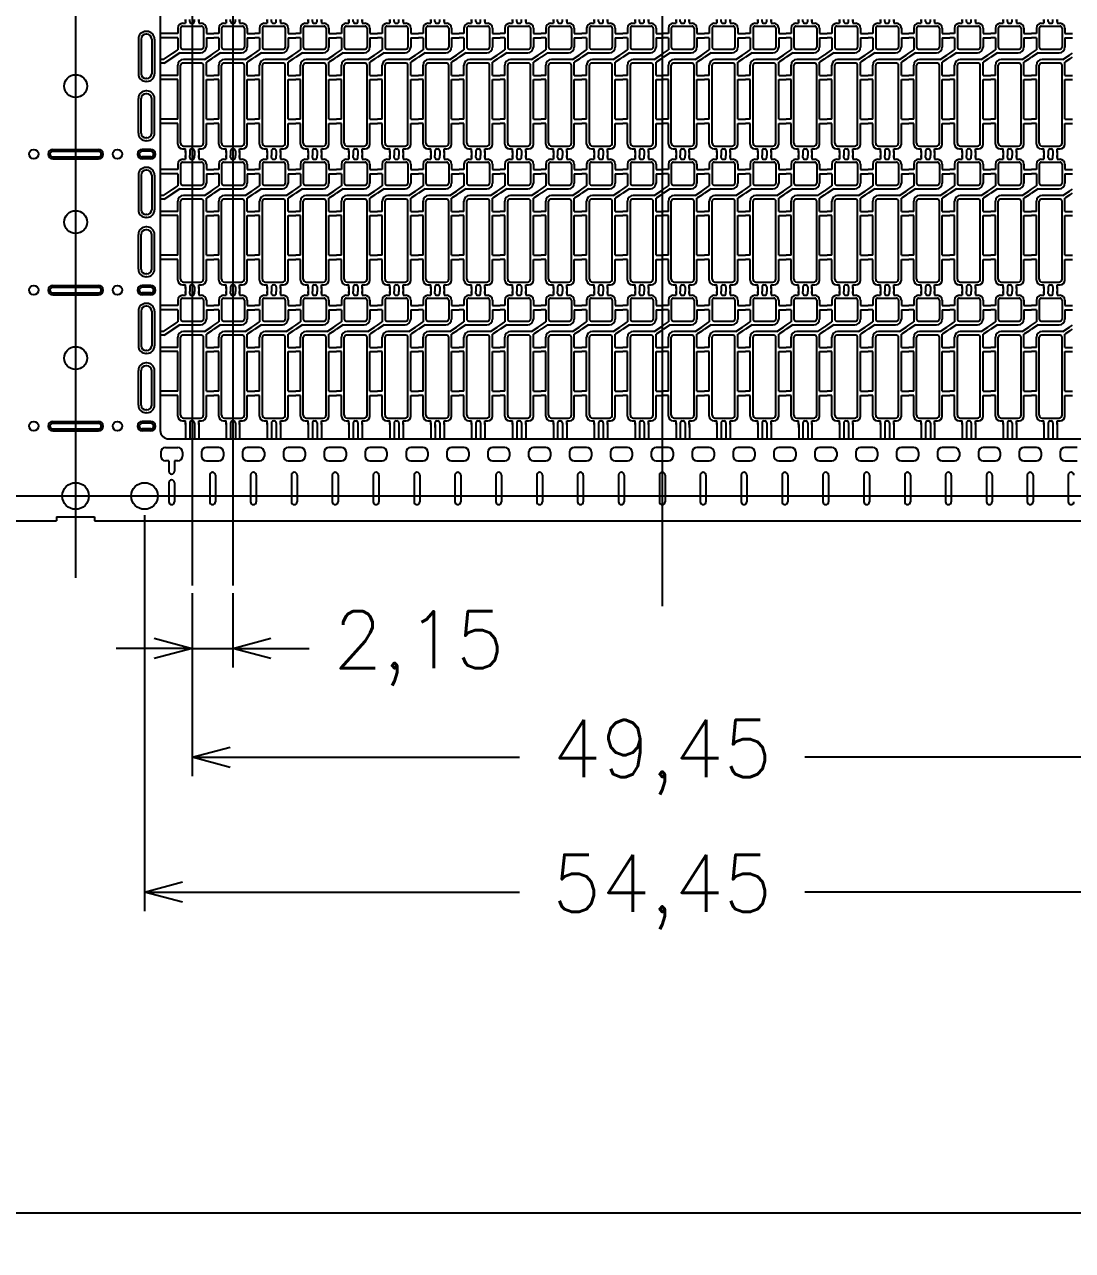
# Model space of a CAD drawing. Header units: millimetres. Extents: x -949 to -637, y 1078 to 1304.
# Drawn here: x -720.9 to -665.8, y 1168.8 to 1233.2 of the extents above; entities that cross this region are included whole.
import ezdxf

# ---------------------------------------------------------------- set-up
doc = ezdxf.new("R2010")
doc.units = ezdxf.units.MM
doc.header["$PDMODE"] = 3
doc.header["$PDSIZE"] = -1
doc.linetypes.add('CENTER', pattern=[10.16, 6.35, -1.27, 1.27, -1.27])
doc.linetypes.add('HIDDEN', pattern=[1.905, 1.27, -0.635])
doc.layers.get('DEFPOINTS').update_dxf_attribs({"color": 10})
for name, color, linetype in [('1', 3, 'Continuous'), ('b etching', 1, 'Continuous'), ('CEN', 8, 'CENTER'), ('DIM', 7, 'Continuous'), ('HID', 1, 'HIDDEN')]:
    doc.layers.add(name, color=color, linetype=linetype)
doc.styles.add('SIMPLEX', font='simplex')
doc.styles.get("Standard").update_dxf_attribs({"font": 'txt.shx', "bigfont": 'chineset.shx'})
doc.dimstyles.new('ISO-25', dxfattribs={"dimtxt": 2.5, "dimasz": 2.5, "dimexe": 1.25, "dimexo": 0.625, "dimtad": 1, "dimtxsty": 'Standard', "dimcen": 2.5, "dimadec": 0, "dimazin": 0, "dimtfac": 1, "dimtmove": 0, "dimatfit": 3, "dimfxl": 1, "dimarcsym": 0})

# ---------------------------------------------------------------- blocks, each defined once
blk = doc.blocks.new('_OPEN30')
at = {"color": 0, "linetype": 'ByBlock'}
for p, q in [((-1, 0.268), (0, 0)), ((0, 0), (-1, -0.268)), ((0, 0), (-1, 0))]:
    blk.add_line(p, q, dxfattribs=at)
blk = doc.blocks.new('*D27')
at = {"layer": 'DEFPOINTS', "color": 0, "transparency": 16777216}
for p in [(-714.624, 1208.444), (-660.174, 1208.444), (-660.174, 1187.624)]:
    blk.add_point(p, dxfattribs=at)
at = {"layer": 'DIM', "color": 0, "lineweight": -2, "transparency": 16777216}
for p, q in [((-714.624, 1207.444), (-714.624, 1186.624)), ((-660.174, 1207.444), (-660.174, 1186.624)), ((-712.624, 1187.624), (-694.899, 1187.624)), ((-662.174, 1187.624), (-679.899, 1187.624))]:
    blk.add_line(p, q, dxfattribs=at)
at = {"layer": 'DIM', "color": 0, "lineweight": -2, "transparency": 16777216, "xscale": 2, "yscale": 2, "zscale": 2, "rotation": 180}
blk.add_blockref('_OPEN30', (-714.624, 1187.624), dxfattribs=at)
at = {"layer": 'DIM', "color": 0, "lineweight": -2, "transparency": 16777216, "xscale": 2, "yscale": 2, "zscale": 2}
blk.add_blockref('_OPEN30', (-660.174, 1187.624), dxfattribs=at)
at = {"layer": 'DIM', "color": 0, "transparency": 16777216, "insert": (-687.399, 1187.624), "char_height": 3, "attachment_point": 5, "style": 'SIMPLEX'}
blk.add_mtext('54,45', dxfattribs=at)
blk = doc.blocks.new('*D28')
at = {"layer": 'DEFPOINTS', "color": 0, "transparency": 16777216}
for p in [(-712.124, 1204.344), (-709.974, 1204.344), (-709.974, 1200.43)]:
    blk.add_point(p, dxfattribs=at)
at = {"layer": 'DIM', "color": 0, "lineweight": -2, "transparency": 16777216}
for p, q in [((-712.124, 1203.344), (-712.124, 1199.43)), ((-709.974, 1203.344), (-709.974, 1199.43)), ((-714.124, 1200.43), (-716.124, 1200.43)), ((-712.124, 1200.43), (-709.974, 1200.43)), ((-707.974, 1200.43), (-705.974, 1200.43))]:
    blk.add_line(p, q, dxfattribs=at)
at = {"layer": 'DIM', "color": 0, "lineweight": -2, "transparency": 16777216, "xscale": 2, "yscale": 2, "zscale": 2}
blk.add_blockref('_OPEN30', (-712.124, 1200.43), dxfattribs=at)
at = {"layer": 'DIM', "color": 0, "lineweight": -2, "transparency": 16777216, "xscale": 2, "yscale": 2, "zscale": 2, "rotation": 180}
blk.add_blockref('_OPEN30', (-709.974, 1200.43), dxfattribs=at)
at = {"layer": 'DIM', "color": 0, "transparency": 16777216, "insert": (-700.188, 1200.43), "char_height": 3, "attachment_point": 5, "style": 'SIMPLEX'}
blk.add_mtext('2,15', dxfattribs=at)
blk = doc.blocks.new('*D29')
at = {"layer": 'DEFPOINTS', "color": 0, "transparency": 16777216}
for p in [(-712.124, 1204.344), (-662.674, 1204.344), (-662.674, 1194.711)]:
    blk.add_point(p, dxfattribs=at)
at = {"layer": 'DIM', "color": 0, "lineweight": -2, "transparency": 16777216}
for p, q in [((-712.124, 1203.344), (-712.124, 1193.711)), ((-662.674, 1203.344), (-662.674, 1193.711)), ((-710.124, 1194.711), (-694.899, 1194.711)), ((-664.674, 1194.711), (-679.899, 1194.711))]:
    blk.add_line(p, q, dxfattribs=at)
at = {"layer": 'DIM', "color": 0, "lineweight": -2, "transparency": 16777216, "xscale": 2, "yscale": 2, "zscale": 2, "rotation": 180}
blk.add_blockref('_OPEN30', (-712.124, 1194.711), dxfattribs=at)
at = {"layer": 'DIM', "color": 0, "lineweight": -2, "transparency": 16777216, "xscale": 2, "yscale": 2, "zscale": 2}
blk.add_blockref('_OPEN30', (-662.674, 1194.711), dxfattribs=at)
at = {"layer": 'DIM', "color": 0, "transparency": 16777216, "insert": (-687.399, 1194.711), "char_height": 3, "attachment_point": 5, "style": 'SIMPLEX'}
blk.add_mtext('49,45', dxfattribs=at)
blk = doc.blocks.new('*D38')
at = {"layer": 'DEFPOINTS', "color": 0, "transparency": 16777216}
for p in [(-660.174, 1292.825), (-718.249, 1270.144), (-660.174, 1208.444)]:
    blk.add_point(p, dxfattribs=at)
at = {"layer": 'DIM', "color": 0, "lineweight": -2, "transparency": 16777216}
for p, q in [((-718.249, 1271.144), (-718.249, 1293.825)), ((-660.174, 1209.444), (-660.174, 1293.825)), ((-716.249, 1292.825), (-698.14, 1292.825)), ((-662.174, 1292.825), (-680.283, 1292.825))]:
    blk.add_line(p, q, dxfattribs=at)
at = {"layer": 'DIM', "color": 0, "lineweight": -2, "transparency": 16777216, "xscale": 2, "yscale": 2, "zscale": 2, "rotation": 180}
blk.add_blockref('_OPEN30', (-718.249, 1292.825), dxfattribs=at)
at = {"layer": 'DIM', "color": 0, "lineweight": -2, "transparency": 16777216, "xscale": 2, "yscale": 2, "zscale": 2}
blk.add_blockref('_OPEN30', (-660.174, 1292.825), dxfattribs=at)
at = {"layer": 'DIM', "color": 0, "transparency": 16777216, "insert": (-689.211, 1292.825), "char_height": 3, "attachment_point": 5, "style": 'SIMPLEX'}
blk.add_mtext('58,075', dxfattribs=at)
blk = doc.blocks.new('*D40')
at = {"layer": 'DEFPOINTS', "color": 0, "transparency": 16777216}
for p in [(-899.724, 1208.444), (-660.174, 1208.444), (-899.724, 1170.747)]:
    blk.add_point(p, dxfattribs=at)
at = {"layer": 'DIM', "color": 0, "lineweight": -2, "transparency": 16777216}
for p, q in [((-899.724, 1207.444), (-899.724, 1169.747)), ((-660.174, 1207.444), (-660.174, 1169.747)), ((-897.724, 1170.747), (-788.877, 1170.747)), ((-662.174, 1170.747), (-771.02, 1170.747))]:
    blk.add_line(p, q, dxfattribs=at)
at = {"layer": 'DIM', "color": 0, "lineweight": -2, "transparency": 16777216, "xscale": 2, "yscale": 2, "zscale": 2, "rotation": 180}
blk.add_blockref('_OPEN30', (-899.724, 1170.747), dxfattribs=at)
at = {"layer": 'DIM', "color": 0, "lineweight": -2, "transparency": 16777216, "xscale": 2, "yscale": 2, "zscale": 2}
blk.add_blockref('_OPEN30', (-660.174, 1170.747), dxfattribs=at)
at = {"layer": 'DIM', "color": 0, "transparency": 16777216, "insert": (-779.949, 1170.747), "char_height": 3, "attachment_point": 5, "style": 'SIMPLEX'}
blk.add_mtext('239,55', dxfattribs=at)
blk = doc.blocks.new('e2')
at = {"layer": 'b etching', "linetype": 'ByBlock'}
for p, q in [((-947.208, 906.231), (-946.208, 906.231)), ((-947.308, 906.131), (-947.308, 905.131)), ((-946.108, 906.131), (-946.108, 905.131)), ((-947.208, 905.031), (-946.208, 905.031)), ((-947.308, 900.081), (-947.308, 904.181)), ((-946.208, 904.281), (-947.208, 904.281)), ((-946.108, 900.081), (-946.108, 904.181)), ((-947.158, 899.931), (-946.258, 899.931))]:
    blk.add_line(p, q, dxfattribs=at)
for centre, radius, start, end in [((-947.208, 906.131), 0.1, 90, 180), ((-946.208, 906.131), 0.1, 360, 90), ((-947.208, 905.131), 0.1, 180, 270), ((-946.208, 905.131), 0.1, 270, 360), ((-947.208, 904.181), 0.1, 90, 180), ((-946.208, 904.181), 0.1, 0, 90), ((-947.158, 900.081), 0.15, 180, 270), ((-946.258, 900.081), 0.15, 270, 0)]:
    blk.add_arc(centre, radius, start, end, dxfattribs=at)
blk = doc.blocks.new('e1')
at = {"layer": '1', "linetype": 'ByBlock'}
for p, q in [((-947.208, 906.381), (-947.058, 906.381)), ((-946.833, 906.481), (-946.833, 906.581)), ((-946.733, 906.381), (-946.683, 906.381)), ((-946.583, 906.481), (-946.583, 906.581)), ((-947.708, 904.814), (-947.458, 904.981)), ((-947.358, 904.831), (-947.708, 904.597)), ((-946.058, 904.481), (-945.708, 904.714)), ((-945.708, 904.497), (-945.958, 904.331)), ((-947.208, 899.781), (-947.058, 899.781)), ((-946.733, 899.781), (-946.683, 899.781)), ((-946.833, 899.681), (-946.833, 899.581)), ((-946.583, 899.681), (-946.583, 899.581))]:
    blk.add_line(p, q, dxfattribs=at)
at = {"layer": '1'}
for p, q in [((-947.058, 906.581), (-947.058, 906.481)), ((-947.058, 906.481), (-947.058, 906.581)), ((-947.058, 906.581), (-947.058, 906.381)), ((-946.358, 906.581), (-946.358, 906.481)), ((-946.358, 906.481), (-946.358, 906.581)), ((-946.358, 906.581), (-946.358, 906.381)), ((-946.358, 906.381), (-946.208, 906.381)), ((-947.458, 905.841), (-947.708, 905.841)), ((-947.458, 905.621), (-947.708, 905.621)), ((-947.458, 906.131), (-947.458, 905.841)), ((-947.458, 905.621), (-947.458, 904.981)), ((-945.958, 906.131), (-945.958, 905.841)), ((-945.958, 905.841), (-945.708, 905.841)), ((-945.958, 905.621), (-945.958, 905.131)), ((-945.958, 905.621), (-945.708, 905.621)), ((-947.358, 904.831), (-946.258, 904.831)), ((-946.058, 904.481), (-947.158, 904.481)), ((-945.958, 903.641), (-945.958, 904.331)), ((-947.458, 903.641), (-947.708, 903.641)), ((-947.458, 903.641), (-947.458, 904.181)), ((-945.958, 903.641), (-945.708, 903.641)), ((-947.458, 903.421), (-947.708, 903.421)), ((-947.458, 901.341), (-947.458, 903.421)), ((-945.958, 901.341), (-945.958, 903.421)), ((-945.958, 903.421), (-945.708, 903.421)), ((-947.458, 901.341), (-947.708, 901.341)), ((-947.458, 901.121), (-947.708, 901.121)), ((-947.458, 900.031), (-947.458, 901.121)), ((-945.958, 901.341), (-945.708, 901.341)), ((-945.958, 900.031), (-945.958, 901.121)), ((-945.958, 901.121), (-945.708, 901.121)), ((-947.058, 899.581), (-947.058, 899.781)), ((-946.358, 899.781), (-946.208, 899.781)), ((-946.358, 899.581), (-946.358, 899.781)), ((-947.058, 899.581), (-947.058, 899.681)), ((-947.058, 899.681), (-947.058, 899.581)), ((-946.358, 899.581), (-946.358, 899.681)), ((-946.358, 899.681), (-946.358, 899.581))]:
    blk.add_line(p, q, dxfattribs=at)
for centre, radius, start, end in [((-947.208, 906.131), 0.25, 90, 180), ((-946.208, 906.131), 0.25, 0, 90), ((-946.258, 905.131), 0.3, 270, 0), ((-947.158, 904.181), 0.3, 90, 180), ((-947.208, 900.031), 0.25, 180, 270), ((-946.208, 900.031), 0.25, 270, 0)]:
    blk.add_arc(centre, radius, start, end, dxfattribs=at)
at = {"layer": '1', "linetype": 'ByBlock'}
for centre, start, end in [((-946.733, 906.481), 180, 270), ((-946.683, 906.481), 270, 0), ((-946.733, 899.681), 90, 180), ((-946.683, 899.681), 0, 90)]:
    blk.add_arc(centre, 0.1, start, end, dxfattribs=at)
blk = doc.blocks.new('TOP')
at = {"layer": '1', "linetype": 'ByBlock'}
for p, q in [((-895.149, 911.326), (-894.999, 911.326)), ((-895.149, 911.106), (-894.999, 911.106)), ((-895.149, 910.2), (-894.999, 910.3)), ((-895.149, 909.983), (-894.999, 910.083)), ((-895.149, 909.126), (-894.999, 909.126)), ((-895.149, 908.906), (-894.999, 908.906)), ((-895.149, 906.826), (-894.999, 906.826)), ((-895.149, 906.606), (-894.999, 906.606)), ((-896.499, 905.066), (-896.499, 904.916)), ((-896.274, 905.066), (-896.274, 904.916)), ((-896.024, 905.066), (-896.024, 904.916)), ((-895.799, 905.066), (-895.799, 904.916))]:
    blk.add_line(p, q, dxfattribs=at)
blk = doc.blocks.new('1')
at = {"layer": '1', "linetype": 'ByBlock'}
for p, q in [((-898.224, 911.326), (-898.899, 911.326)), ((-898.224, 911.106), (-898.899, 911.106)), ((-898.899, 911.106), (-898.899, 909.966)), ((-898.724, 909.966), (-897.974, 910.466)), ((-898.699, 909.766), (-897.874, 910.316)), ((-898.724, 909.966), (-898.899, 909.966)), ((-898.699, 909.766), (-898.899, 909.766)), ((-898.899, 909.766), (-898.899, 909.126)), ((-898.224, 909.126), (-898.899, 909.126)), ((-898.224, 908.906), (-898.899, 908.906)), ((-898.899, 908.906), (-898.899, 906.826)), ((-898.224, 906.826), (-898.899, 906.826)), ((-898.224, 906.606), (-898.899, 906.606)), ((-898.899, 906.606), (-898.899, 904.176)), ((-898.224, 904.176), (-898.899, 904.176))]:
    blk.add_line(p, q, dxfattribs=at)
blk = doc.blocks.new('111')
at = {"layer": '1', "linetype": 'ByBlock'}
for p, q in [((-415.593, 929.351), (-415.593, 930.101)), ((-415.368, 929.351), (-415.368, 930.101)), ((-415.368, 930.101), (-415.118, 930.101)), ((-415.118, 929.351), (-415.118, 930.101)), ((-414.893, 930.101), (-413.443, 930.101)), ((-414.893, 929.351), (-414.893, 930.101))]:
    blk.add_line(p, q, dxfattribs=at)

msp = doc.modelspace()

# ---------------------------------------------------------------- linework, layer by layer
at = {"layer": '1'}
for p, q in [((-714.7986804, 1232.46894821), (-714.7986804, 1230.64394821)), ((-714.4986804, 1232.71894821), (-714.5486804, 1232.71894821)), ((-714.2486804, 1232.46894821), (-714.2486804, 1230.64394821)), ((-714.4986804, 1230.39394821), (-714.5486804, 1230.39394821)), ((-714.7986804, 1227.51894821), (-714.7986804, 1229.34394821)), ((-714.4986804, 1229.59394821), (-714.5486804, 1229.59394821)), ((-714.2486804, 1227.51894821), (-714.2486804, 1229.34394821)), ((-714.4986804, 1227.26894821), (-714.5486804, 1227.26894821)), ((-719.4486804, 1226.56894821), (-717.0486804, 1226.56894821)), ((-717.7486804, 1226.56894821), (-717.0486804, 1226.56894821)), ((-714.2986804, 1226.56894821), (-714.7486804, 1226.56894821)), ((-714.2986804, 1226.56894821), (-714.7486804, 1226.56894821)), ((-719.4486804, 1226.26894821), (-717.0486804, 1226.26894821)), ((-717.7486804, 1226.26894821), (-717.0486804, 1226.26894821)), ((-714.2986804, 1226.26894821), (-714.7486804, 1226.26894821)), ((-714.2986804, 1226.26894821), (-714.7486804, 1226.26894821)), ((-714.7986804, 1225.31894821), (-714.7986804, 1223.49394821)), ((-714.4986804, 1225.56894821), (-714.5486804, 1225.56894821)), ((-714.2486804, 1225.31894821), (-714.2486804, 1223.49394821)), ((-714.4986804, 1223.24394821), (-714.5486804, 1223.24394821)), ((-714.7986804, 1220.36894821), (-714.7986804, 1222.19394821)), ((-714.4986804, 1222.44394821), (-714.5486804, 1222.44394821)), ((-714.2486804, 1220.36894821), (-714.2486804, 1222.19394821)), ((-714.4986804, 1220.11894821), (-714.5486804, 1220.11894821)), ((-719.4486804, 1219.41894821), (-717.0486804, 1219.41894821)), ((-719.4486804, 1219.11894821), (-717.0486804, 1219.11894821)), ((-717.7486804, 1219.41894821), (-717.0486804, 1219.41894821)), ((-717.7486804, 1219.11894821), (-717.0486804, 1219.11894821)), ((-714.2986804, 1219.41894821), (-714.7486804, 1219.41894821)), ((-714.2986804, 1219.41894821), (-714.7486804, 1219.41894821)), ((-714.2986804, 1219.11894821), (-714.7486804, 1219.11894821)), ((-714.2986804, 1219.11894821), (-714.7486804, 1219.11894821)), ((-714.4986804, 1218.41894821), (-714.5486804, 1218.41894821)), ((-714.7986804, 1218.16894821), (-714.7986804, 1216.34394821)), ((-714.2486804, 1218.16894821), (-714.2486804, 1216.34394821)), ((-714.4986804, 1216.09394821), (-714.5486804, 1216.09394821)), ((-714.7986804, 1213.21894821), (-714.7986804, 1215.04394821)), ((-714.4986804, 1215.29394821), (-714.5486804, 1215.29394821)), ((-714.2486804, 1213.21894821), (-714.2486804, 1215.04394821)), ((-714.4986804, 1212.96894821), (-714.5486804, 1212.96894821)), ((-719.4486804, 1212.26894821), (-717.0486804, 1212.26894821)), ((-719.4486804, 1211.96894821), (-717.0486804, 1211.96894821)), ((-717.7486804, 1212.26894821), (-717.0486804, 1212.26894821)), ((-717.7486804, 1211.96894821), (-717.0486804, 1211.96894821)), ((-714.2986804, 1212.26894821), (-714.7486804, 1212.26894821)), ((-714.2986804, 1212.26894821), (-714.7486804, 1212.26894821)), ((-714.2986804, 1211.96894821), (-714.7486804, 1211.96894821)), ((-714.2986804, 1211.96894821), (-714.7486804, 1211.96894821)), ((-713.3486804, 1210.29394821), (-713.5236804, 1210.29394821)), ((-713.3486804, 1210.29394821), (-713.3486804, 1209.74394821)), ((-712.8736804, 1210.29394821), (-713.0486804, 1210.29394821)), ((-713.0486804, 1210.29394821), (-713.0486804, 1209.74394821)), ((-711.3736804, 1210.29394821), (-710.7236804, 1210.29394821)), ((-709.2236804, 1210.29394821), (-708.5736804, 1210.29394821)), ((-707.0736804, 1210.29394821), (-706.4236804, 1210.29394821)), ((-704.9236804, 1210.29394821), (-704.2736804, 1210.29394821)), ((-702.7736804, 1210.29394821), (-702.1236804, 1210.29394821)), ((-700.6236804, 1210.29394821), (-699.9736804, 1210.29394821)), ((-698.4736804, 1210.29394821), (-697.8236804, 1210.29394821)), ((-696.3236804, 1210.29394821), (-695.6736804, 1210.29394821)), ((-694.1736804, 1210.29394821), (-693.5236804, 1210.29394821)), ((-692.0236804, 1210.29394821), (-691.3736804, 1210.29394821)), ((-689.8736804, 1210.29394821), (-689.2236804, 1210.29394821)), ((-687.7236804, 1210.29394821), (-687.0736804, 1210.29394821)), ((-685.5736804, 1210.29394821), (-684.9236804, 1210.29394821)), ((-683.4236804, 1210.29394821), (-682.7736804, 1210.29394821)), ((-681.2736804, 1210.29394821), (-680.6236804, 1210.29394821)), ((-679.1236804, 1210.29394821), (-678.4736804, 1210.29394821)), ((-676.9736804, 1210.29394821), (-676.3236804, 1210.29394821)), ((-674.8236804, 1210.29394821), (-674.1736804, 1210.29394821)), ((-672.6736804, 1210.29394821), (-672.0236804, 1210.29394821)), ((-670.5236804, 1210.29394821), (-669.8736804, 1210.29394821)), ((-668.3736804, 1210.29394821), (-667.7236804, 1210.29394821)), ((-666.2236804, 1210.29394821), (-665.5736804, 1210.29394821)), ((-711.1986804, 1209.54394821), (-711.1986804, 1208.14394821)), ((-710.8986804, 1209.54394821), (-710.8986804, 1208.14394821)), ((-709.0486804, 1209.54394821), (-709.0486804, 1208.14394821)), ((-708.7486804, 1209.54394821), (-708.7486804, 1208.14394821)), ((-706.8986804, 1209.54394821), (-706.8986804, 1208.14394821)), ((-706.5986804, 1209.54394821), (-706.5986804, 1208.14394821)), ((-704.7486804, 1209.54394821), (-704.7486804, 1208.14394821)), ((-704.4486804, 1209.54394821), (-704.4486804, 1208.14394821)), ((-702.5986804, 1209.54394821), (-702.5986804, 1208.14394821)), ((-702.2986804, 1209.54394821), (-702.2986804, 1208.14394821)), ((-700.4486804, 1209.54394821), (-700.4486804, 1208.14394821)), ((-700.1486804, 1209.54394821), (-700.1486804, 1208.14394821)), ((-698.2986804, 1209.54394821), (-698.2986804, 1208.14394821)), ((-697.9986804, 1209.54394821), (-697.9986804, 1208.14394821)), ((-696.1486804, 1209.54394821), (-696.1486804, 1208.14394821)), ((-695.8486804, 1209.54394821), (-695.8486804, 1208.14394821)), ((-693.9986804, 1209.54394821), (-693.9986804, 1208.14394821)), ((-693.6986804, 1209.54394821), (-693.6986804, 1208.14394821)), ((-691.8486804, 1209.54394821), (-691.8486804, 1208.14394821)), ((-691.5486804, 1209.54394821), (-691.5486804, 1208.14394821)), ((-689.6986804, 1209.54394821), (-689.6986804, 1208.14394821)), ((-689.3986804, 1209.54394821), (-689.3986804, 1208.14394821)), ((-687.5486804, 1209.54394821), (-687.5486804, 1208.14394821)), ((-687.2486804, 1209.54394821), (-687.2486804, 1208.14394821)), ((-685.3986804, 1209.54394821), (-685.3986804, 1208.14394821)), ((-685.0986804, 1209.54394821), (-685.0986804, 1208.14394821)), ((-683.2486804, 1209.54394821), (-683.2486804, 1208.14394821)), ((-682.9486804, 1209.54394821), (-682.9486804, 1208.14394821)), ((-681.0986804, 1209.54394821), (-681.0986804, 1208.14394821)), ((-680.7986804, 1209.54394821), (-680.7986804, 1208.14394821)), ((-678.9486804, 1209.54394821), (-678.9486804, 1208.14394821)), ((-678.6486804, 1209.54394821), (-678.6486804, 1208.14394821)), ((-676.7986804, 1209.54394821), (-676.7986804, 1208.14394821)), ((-676.4986804, 1209.54394821), (-676.4986804, 1208.14394821)), ((-674.6486804, 1209.54394821), (-674.6486804, 1208.14394821)), ((-674.3486804, 1209.54394821), (-674.3486804, 1208.14394821)), ((-672.4986804, 1209.54394821), (-672.4986804, 1208.14394821)), ((-672.1986804, 1209.54394821), (-672.1986804, 1208.14394821)), ((-670.3486804, 1209.54394821), (-670.3486804, 1208.14394821)), ((-670.0486804, 1209.54394821), (-670.0486804, 1208.14394821)), ((-668.1986804, 1209.54394821), (-668.1986804, 1208.14394821)), ((-667.8986804, 1209.54394821), (-667.8986804, 1208.14394821)), ((-666.0486804, 1209.54394821), (-666.0486804, 1208.14394821)), ((-713.3486804, 1209.14394821), (-713.3486804, 1208.14394821)), ((-713.0486804, 1209.14394821), (-713.0486804, 1208.14394821)), ((-719.2486804, 1207.34394821), (-718.2486804, 1207.34394821)), ((-719.2486804, 1207.34394821), (-719.2486804, 1207.14394821)), ((-718.2486804, 1207.34394821), (-717.2486804, 1207.34394821)), ((-717.2486804, 1207.34394821), (-717.2486804, 1207.14394821))]:
    msp.add_line(p, q, dxfattribs=at)
at = {"layer": '1', "linetype": 'ByBlock'}
for p, q in [((-713.1236804, 1218.45394821), (-713.7986804, 1218.45394821)), ((-713.1236804, 1218.23394821), (-713.7986804, 1218.23394821)), ((-713.7986804, 1218.23394821), (-713.7986804, 1217.09394821)), ((-713.6236804, 1217.09394821), (-712.8736804, 1217.59394821)), ((-713.6236804, 1217.09394821), (-713.7986804, 1217.09394821)), ((-713.5986804, 1216.89394821), (-713.7986804, 1216.89394821)), ((-713.7986804, 1216.89394821), (-713.7986804, 1216.25394821)), ((-713.5986804, 1216.89394821), (-712.7736804, 1217.44394821)), ((-713.1236804, 1216.25394821), (-713.7986804, 1216.25394821)), ((-713.1236804, 1216.03394821), (-713.7986804, 1216.03394821)), ((-713.7986804, 1216.03394821), (-713.7986804, 1213.95394821)), ((-713.1236804, 1213.95394821), (-713.7986804, 1213.95394821)), ((-713.1236804, 1213.73394821), (-713.7986804, 1213.73394821)), ((-713.7986804, 1213.73394821), (-713.7986804, 1211.89394821)), ((-713.3486804, 1211.44394821), (-712.4736804, 1211.44394821)), ((-713.7736804, 1210.74394821), (-713.7736804, 1210.54394821)), ((-713.5236804, 1210.99394821), (-712.8736804, 1210.99394821)), ((-712.6236804, 1210.74394821), (-712.6236804, 1210.54394821)), ((-711.6236804, 1210.74394821), (-711.6236804, 1210.54394821)), ((-710.7236804, 1210.99394821), (-711.3736804, 1210.99394821)), ((-710.4736804, 1210.74394821), (-710.4736804, 1210.54394821)), ((-709.4736804, 1210.74394821), (-709.4736804, 1210.54394821)), ((-708.5736804, 1210.99394821), (-709.2236804, 1210.99394821)), ((-708.3236804, 1210.74394821), (-708.3236804, 1210.54394821)), ((-707.3236804, 1210.74394821), (-707.3236804, 1210.54394821)), ((-706.4236804, 1210.99394821), (-707.0736804, 1210.99394821)), ((-706.1736804, 1210.74394821), (-706.1736804, 1210.54394821)), ((-705.1736804, 1210.74394821), (-705.1736804, 1210.54394821)), ((-704.2736804, 1210.99394821), (-704.9236804, 1210.99394821)), ((-704.0236804, 1210.74394821), (-704.0236804, 1210.54394821)), ((-703.0236804, 1210.74394821), (-703.0236804, 1210.54394821)), ((-702.1236804, 1210.99394821), (-702.7736804, 1210.99394821)), ((-701.8736804, 1210.74394821), (-701.8736804, 1210.54394821)), ((-700.8736804, 1210.74394821), (-700.8736804, 1210.54394821)), ((-699.9736804, 1210.99394821), (-700.6236804, 1210.99394821)), ((-699.7236804, 1210.74394821), (-699.7236804, 1210.54394821)), ((-698.7236804, 1210.74394821), (-698.7236804, 1210.54394821)), ((-697.8236804, 1210.99394821), (-698.4736804, 1210.99394821)), ((-697.5736804, 1210.74394821), (-697.5736804, 1210.54394821)), ((-696.5736804, 1210.74394821), (-696.5736804, 1210.54394821)), ((-695.6736804, 1210.99394821), (-696.3236804, 1210.99394821)), ((-695.4236804, 1210.74394821), (-695.4236804, 1210.54394821)), ((-694.4236804, 1210.74394821), (-694.4236804, 1210.54394821)), ((-693.5236804, 1210.99394821), (-694.1736804, 1210.99394821)), ((-693.2736804, 1210.74394821), (-693.2736804, 1210.54394821)), ((-692.2736804, 1210.74394821), (-692.2736804, 1210.54394821)), ((-691.3736804, 1210.99394821), (-692.0236804, 1210.99394821)), ((-691.1236804, 1210.74394821), (-691.1236804, 1210.54394821)), ((-690.1236804, 1210.74394821), (-690.1236804, 1210.54394821)), ((-689.2236804, 1210.99394821), (-689.8736804, 1210.99394821)), ((-688.9736804, 1210.74394821), (-688.9736804, 1210.54394821)), ((-687.9736804, 1210.74394821), (-687.9736804, 1210.54394821)), ((-687.0736804, 1210.99394821), (-687.7236804, 1210.99394821)), ((-686.8236804, 1210.74394821), (-686.8236804, 1210.54394821)), ((-685.8236804, 1210.74394821), (-685.8236804, 1210.54394821)), ((-684.9236804, 1210.99394821), (-685.5736804, 1210.99394821)), ((-684.6736804, 1210.74394821), (-684.6736804, 1210.54394821)), ((-683.6736804, 1210.74394821), (-683.6736804, 1210.54394821)), ((-682.7736804, 1210.99394821), (-683.4236804, 1210.99394821)), ((-682.5236804, 1210.74394821), (-682.5236804, 1210.54394821)), ((-681.5236804, 1210.74394821), (-681.5236804, 1210.54394821)), ((-680.6236804, 1210.99394821), (-681.2736804, 1210.99394821)), ((-680.3736804, 1210.74394821), (-680.3736804, 1210.54394821)), ((-679.3736804, 1210.74394821), (-679.3736804, 1210.54394821)), ((-678.4736804, 1210.99394821), (-679.1236804, 1210.99394821)), ((-678.2236804, 1210.74394821), (-678.2236804, 1210.54394821)), ((-677.2236804, 1210.74394821), (-677.2236804, 1210.54394821)), ((-676.3236804, 1210.99394821), (-676.9736804, 1210.99394821)), ((-676.0736804, 1210.74394821), (-676.0736804, 1210.54394821)), ((-675.0736804, 1210.74394821), (-675.0736804, 1210.54394821)), ((-674.1736804, 1210.99394821), (-674.8236804, 1210.99394821)), ((-673.9236804, 1210.74394821), (-673.9236804, 1210.54394821)), ((-672.9236804, 1210.74394821), (-672.9236804, 1210.54394821)), ((-672.0236804, 1210.99394821), (-672.6736804, 1210.99394821)), ((-671.7736804, 1210.74394821), (-671.7736804, 1210.54394821)), ((-670.7736804, 1210.74394821), (-670.7736804, 1210.54394821)), ((-669.8736804, 1210.99394821), (-670.5236804, 1210.99394821)), ((-669.6236804, 1210.74394821), (-669.6236804, 1210.54394821)), ((-668.6236804, 1210.74394821), (-668.6236804, 1210.54394821)), ((-667.7236804, 1210.99394821), (-668.3736804, 1210.99394821)), ((-667.4736804, 1210.74394821), (-667.4736804, 1210.54394821)), ((-666.4736804, 1210.74394821), (-666.4736804, 1210.54394821)), ((-665.5736804, 1210.99394821), (-666.2236804, 1210.99394821)), ((-749.0986804, 1207.14394821), (-719.2486804, 1207.14394821)), ((-717.2486804, 1207.14394821), (-687.3986804, 1207.14394821)), ((-687.3986804, 1207.14394821), (-657.5486804, 1207.14394821))]:
    msp.add_line(p, q, dxfattribs=at)
at = {"layer": '1'}
for centre, radius in [((-718.2486804, 1229.99394821), 0.6), ((-720.4486804, 1226.41894821), 0.25), ((-720.4486804, 1226.41894821), 0.25), ((-716.0486804, 1226.41894821), 0.25), ((-716.0486804, 1226.41894821), 0.25), ((-718.2486804, 1222.84394821), 0.6), ((-720.4486804, 1219.26894821), 0.25), ((-720.4486804, 1219.26894821), 0.25), ((-716.0486804, 1219.26894821), 0.25), ((-716.0486804, 1219.26894821), 0.25), ((-718.2486804, 1215.69394821), 0.6), ((-720.4486804, 1212.11894821), 0.25), ((-720.4486804, 1212.11894821), 0.25), ((-716.0486804, 1212.11894821), 0.25), ((-716.0486804, 1212.11894821), 0.25), ((-718.2486804, 1208.44394821), 0.7), ((-714.6236804, 1208.44394821), 0.7), ((-714.6236804, 1208.44394821), 0.7), ((-714.6236804, 1208.44394821), 0.7), ((-714.6236804, 1208.44394821), 0.7), ((-714.6236804, 1208.44394821), 0.7), ((-714.6236804, 1208.44394821), 0.7), ((-714.6236804, 1208.44394821), 0.7), ((-714.6236804, 1208.44394821), 0.7)]:
    msp.add_circle(centre, radius, dxfattribs=at)
for centre, radius, start, end in [((-714.5486804, 1232.46894821), 0.25, 90, 180), ((-714.4986804, 1232.46894821), 0.25, 360, 90), ((-714.5486804, 1230.64394821), 0.25, 180, 270), ((-714.4986804, 1230.64394821), 0.25, 270, 360), ((-714.5486804, 1229.34394821), 0.25, 90, 180), ((-714.4986804, 1229.34394821), 0.25, 0, 90), ((-714.5486804, 1227.51894821), 0.25, 180, 270), ((-714.4986804, 1227.51894821), 0.25, 270, 0), ((-719.4486804, 1226.41894821), 0.15, 90, 270), ((-719.4486804, 1226.41894821), 0.15, 90, 270), ((-717.0486804, 1226.41894821), 0.15, 270, 90), ((-717.0486804, 1226.41894821), 0.15, 270, 90), ((-714.7486804, 1226.41894821), 0.15, 90, 270), ((-714.7486804, 1226.41894821), 0.15, 90, 270), ((-714.2986804, 1226.41894821), 0.15, 270, 90), ((-714.2986804, 1226.41894821), 0.15, 270, 90), ((-714.5486804, 1225.31894821), 0.25, 90, 180), ((-714.4986804, 1225.31894821), 0.25, 360, 90), ((-714.5486804, 1223.49394821), 0.25, 180, 270), ((-714.4986804, 1223.49394821), 0.25, 270, 360), ((-714.5486804, 1222.19394821), 0.25, 90, 180), ((-714.4986804, 1222.19394821), 0.25, 0, 90), ((-714.5486804, 1220.36894821), 0.25, 180, 270), ((-714.4986804, 1220.36894821), 0.25, 270, 0), ((-719.4486804, 1219.26894821), 0.15, 90, 270), ((-719.4486804, 1219.26894821), 0.15, 90, 270), ((-717.0486804, 1219.26894821), 0.15, 270, 90), ((-717.0486804, 1219.26894821), 0.15, 270, 90), ((-714.7486804, 1219.26894821), 0.15, 90, 270), ((-714.7486804, 1219.26894821), 0.15, 90, 270), ((-714.2986804, 1219.26894821), 0.15, 270, 90), ((-714.2986804, 1219.26894821), 0.15, 270, 90), ((-714.5486804, 1218.16894821), 0.25, 90, 180), ((-714.4986804, 1218.16894821), 0.25, 360, 90), ((-714.5486804, 1216.34394821), 0.25, 180, 270), ((-714.4986804, 1216.34394821), 0.25, 270, 360), ((-714.5486804, 1215.04394821), 0.25, 90, 180), ((-714.4986804, 1215.04394821), 0.25, 0, 90), ((-714.5486804, 1213.21894821), 0.25, 180, 270), ((-714.4986804, 1213.21894821), 0.25, 270, 0), ((-719.4486804, 1212.11894821), 0.15, 90, 270), ((-719.4486804, 1212.11894821), 0.15, 90, 270), ((-717.0486804, 1212.11894821), 0.15, 270, 90), ((-717.0486804, 1212.11894821), 0.15, 270, 90), ((-714.7486804, 1212.11894821), 0.15, 90, 270), ((-714.7486804, 1212.11894821), 0.15, 90, 270), ((-714.2986804, 1212.11894821), 0.15, 270, 90), ((-714.2986804, 1212.11894821), 0.15, 270, 90), ((-713.1986804, 1209.74394821), 0.15, 180, 0), ((-713.1986804, 1209.14394821), 0.15, 0, 180), ((-711.0486804, 1209.54394821), 0.15, 0, 180), ((-708.8986804, 1209.54394821), 0.15, 0, 180), ((-706.7486804, 1209.54394821), 0.15, 0, 180), ((-704.5986804, 1209.54394821), 0.15, 0, 180), ((-702.4486804, 1209.54394821), 0.15, 0, 180), ((-700.2986804, 1209.54394821), 0.15, 0, 180), ((-698.1486804, 1209.54394821), 0.15, 0, 180), ((-695.9986804, 1209.54394821), 0.15, 0, 180), ((-693.8486804, 1209.54394821), 0.15, 0, 180), ((-691.6986804, 1209.54394821), 0.15, 0, 180), ((-689.5486804, 1209.54394821), 0.15, 0, 180), ((-687.3986804, 1209.54394821), 0.15, 0, 180), ((-685.2486804, 1209.54394821), 0.15, 0, 180), ((-683.0986804, 1209.54394821), 0.15, 0, 180), ((-680.9486804, 1209.54394821), 0.15, 0, 180), ((-678.7986804, 1209.54394821), 0.15, 0, 180), ((-676.6486804, 1209.54394821), 0.15, 0, 180), ((-674.4986804, 1209.54394821), 0.15, 0, 180), ((-672.3486804, 1209.54394821), 0.15, 0, 180), ((-670.1986804, 1209.54394821), 0.15, 0, 180), ((-668.0486804, 1209.54394821), 0.15, 0, 180), ((-665.8986804, 1209.54394821), 0.15, 0, 180), ((-713.1986804, 1208.14394821), 0.15, 180, 0), ((-711.0486804, 1208.14394821), 0.15, 180, 0), ((-708.8986804, 1208.14394821), 0.15, 180, 0), ((-706.7486804, 1208.14394821), 0.15, 180, 0), ((-704.5986804, 1208.14394821), 0.15, 180, 0), ((-702.4486804, 1208.14394821), 0.15, 180, 0), ((-700.2986804, 1208.14394821), 0.15, 180, 0), ((-698.1486804, 1208.14394821), 0.15, 180, 0), ((-695.9986804, 1208.14394821), 0.15, 180, 0), ((-693.8486804, 1208.14394821), 0.15, 180, 0), ((-691.6986804, 1208.14394821), 0.15, 180, 0), ((-689.5486804, 1208.14394821), 0.15, 180, 0), ((-687.3986804, 1208.14394821), 0.15, 180, 0), ((-685.2486804, 1208.14394821), 0.15, 180, 0), ((-683.0986804, 1208.14394821), 0.15, 180, 0), ((-680.9486804, 1208.14394821), 0.15, 180, 0), ((-678.7986804, 1208.14394821), 0.15, 180, 0), ((-676.6486804, 1208.14394821), 0.15, 180, 0), ((-674.4986804, 1208.14394821), 0.15, 180, 0), ((-672.3486804, 1208.14394821), 0.15, 180, 0), ((-670.1986804, 1208.14394821), 0.15, 180, 0), ((-668.0486804, 1208.14394821), 0.15, 180, 0), ((-665.8986804, 1208.14394821), 0.15, 180, 0)]:
    msp.add_arc(centre, radius, start, end, dxfattribs=at)
at = {"layer": '1', "linetype": 'ByBlock'}
for centre, radius, start, end in [((-713.3486804, 1211.89394821), 0.45, 180, 270), ((-713.5236804, 1210.74394821), 0.25, 90, 180), ((-713.5236804, 1210.54394821), 0.25, 180, 270), ((-712.8736804, 1210.74394821), 0.25, 0, 90), ((-712.8736804, 1210.54394821), 0.25, 270, 0), ((-711.3736804, 1210.74394821), 0.25, 90, 180), ((-711.3736804, 1210.54394821), 0.25, 180, 270), ((-710.7236804, 1210.74394821), 0.25, 360, 90), ((-710.7236804, 1210.54394821), 0.25, 270, 360), ((-709.2236804, 1210.74394821), 0.25, 90, 180), ((-709.2236804, 1210.54394821), 0.25, 180, 270), ((-708.5736804, 1210.74394821), 0.25, 360, 90), ((-708.5736804, 1210.54394821), 0.25, 270, 360), ((-707.0736804, 1210.74394821), 0.25, 90, 180), ((-707.0736804, 1210.54394821), 0.25, 180, 270), ((-706.4236804, 1210.74394821), 0.25, 360, 90), ((-706.4236804, 1210.54394821), 0.25, 270, 360), ((-704.9236804, 1210.74394821), 0.25, 90, 180), ((-704.9236804, 1210.54394821), 0.25, 180, 270), ((-704.2736804, 1210.74394821), 0.25, 360, 90), ((-704.2736804, 1210.54394821), 0.25, 270, 360), ((-702.7736804, 1210.74394821), 0.25, 90, 180), ((-702.7736804, 1210.54394821), 0.25, 180, 270), ((-702.1236804, 1210.74394821), 0.25, 360, 90), ((-702.1236804, 1210.54394821), 0.25, 270, 360), ((-700.6236804, 1210.74394821), 0.25, 90, 180), ((-700.6236804, 1210.54394821), 0.25, 180, 270), ((-699.9736804, 1210.74394821), 0.25, 360, 90), ((-699.9736804, 1210.54394821), 0.25, 270, 360), ((-698.4736804, 1210.74394821), 0.25, 90, 180), ((-698.4736804, 1210.54394821), 0.25, 180, 270), ((-697.8236804, 1210.74394821), 0.25, 360, 90), ((-697.8236804, 1210.54394821), 0.25, 270, 360), ((-696.3236804, 1210.74394821), 0.25, 90, 180), ((-696.3236804, 1210.54394821), 0.25, 180, 270), ((-695.6736804, 1210.74394821), 0.25, 360, 90), ((-695.6736804, 1210.54394821), 0.25, 270, 360), ((-694.1736804, 1210.74394821), 0.25, 90, 180), ((-694.1736804, 1210.54394821), 0.25, 180, 270), ((-693.5236804, 1210.74394821), 0.25, 360, 90), ((-693.5236804, 1210.54394821), 0.25, 270, 360), ((-692.0236804, 1210.74394821), 0.25, 90, 180), ((-692.0236804, 1210.54394821), 0.25, 180, 270), ((-691.3736804, 1210.74394821), 0.25, 360, 90), ((-691.3736804, 1210.54394821), 0.25, 270, 360), ((-689.8736804, 1210.74394821), 0.25, 90, 180), ((-689.8736804, 1210.54394821), 0.25, 180, 270), ((-689.2236804, 1210.74394821), 0.25, 360, 90), ((-689.2236804, 1210.54394821), 0.25, 270, 360), ((-687.7236804, 1210.74394821), 0.25, 90, 180), ((-687.7236804, 1210.54394821), 0.25, 180, 270), ((-687.0736804, 1210.74394821), 0.25, 360, 90), ((-687.0736804, 1210.54394821), 0.25, 270, 360), ((-685.5736804, 1210.74394821), 0.25, 90, 180), ((-685.5736804, 1210.54394821), 0.25, 180, 270), ((-684.9236804, 1210.74394821), 0.25, 360, 90), ((-684.9236804, 1210.54394821), 0.25, 270, 360), ((-683.4236804, 1210.74394821), 0.25, 90, 180), ((-683.4236804, 1210.54394821), 0.25, 180, 270), ((-682.7736804, 1210.74394821), 0.25, 360, 90), ((-682.7736804, 1210.54394821), 0.25, 270, 360), ((-681.2736804, 1210.74394821), 0.25, 90, 180), ((-681.2736804, 1210.54394821), 0.25, 180, 270), ((-680.6236804, 1210.74394821), 0.25, 360, 90), ((-680.6236804, 1210.54394821), 0.25, 270, 360), ((-679.1236804, 1210.74394821), 0.25, 90, 180), ((-679.1236804, 1210.54394821), 0.25, 180, 270), ((-678.4736804, 1210.74394821), 0.25, 360, 90), ((-678.4736804, 1210.54394821), 0.25, 270, 360), ((-676.9736804, 1210.74394821), 0.25, 90, 180), ((-676.9736804, 1210.54394821), 0.25, 180, 270), ((-676.3236804, 1210.74394821), 0.25, 360, 90), ((-676.3236804, 1210.54394821), 0.25, 270, 360), ((-674.8236804, 1210.74394821), 0.25, 90, 180), ((-674.8236804, 1210.54394821), 0.25, 180, 270), ((-674.1736804, 1210.74394821), 0.25, 360, 90), ((-674.1736804, 1210.54394821), 0.25, 270, 360), ((-672.6736804, 1210.74394821), 0.25, 90, 180), ((-672.6736804, 1210.54394821), 0.25, 180, 270), ((-672.0236804, 1210.74394821), 0.25, 360, 90), ((-672.0236804, 1210.54394821), 0.25, 270, 360), ((-670.5236804, 1210.74394821), 0.25, 90, 180), ((-670.5236804, 1210.54394821), 0.25, 180, 270), ((-669.8736804, 1210.74394821), 0.25, 360, 90), ((-669.8736804, 1210.54394821), 0.25, 270, 360), ((-668.3736804, 1210.74394821), 0.25, 90, 180), ((-668.3736804, 1210.54394821), 0.25, 180, 270), ((-667.7236804, 1210.74394821), 0.25, 360, 90), ((-667.7236804, 1210.54394821), 0.25, 270, 360), ((-666.2236804, 1210.74394821), 0.25, 90, 180), ((-666.2236804, 1210.54394821), 0.25, 180, 270)]:
    msp.add_arc(centre, radius, start, end, dxfattribs=at)
at = {"layer": 'CEN', "linetype": 'ByBlock'}
for p, q in [((-712.1236804, 1270.54394821), (-712.1236804, 1204.34394821)), ((-712.1236804, 1270.54394821), (-712.1236804, 1203.74394821)), ((-712.1236804, 1270.54394821), (-712.1236804, 1204.34394821)), ((-709.9736804, 1270.54394821), (-709.9736804, 1204.34394821)), ((-709.9736804, 1270.54394821), (-709.9736804, 1203.74394821)), ((-709.9736804, 1270.54394821), (-709.9736804, 1204.34394821)), ((-687.3986804, 1270.64394821), (-687.3986804, 1202.64394821)), ((-718.2486804, 1270.14394821), (-718.2486804, 1204.14394821)), ((-718.2486804, 1270.14394821), (-718.2486804, 1204.14394821)), ((-718.2486804, 1270.14394821), (-718.2486804, 1204.14394821)), ((-904.7736804, 1208.44394821), (-656.1236804, 1208.44394821))]:
    msp.add_line(p, q, dxfattribs=at)
at = {"layer": 'HID', "linetype": 'ByBlock'}
for p, q in [((-713.7986804, 1262.39394821), (-713.7986804, 1211.89394821)), ((-714.9486804, 1232.46894821), (-714.9486804, 1230.64394821)), ((-714.4986804, 1232.86894821), (-714.5486804, 1232.86894821)), ((-714.0986804, 1232.46894821), (-714.0986804, 1230.64394821)), ((-714.4986804, 1230.24394821), (-714.5486804, 1230.24394821)), ((-714.9486804, 1227.51894821), (-714.9486804, 1229.34394821)), ((-714.4986804, 1229.74394821), (-714.5486804, 1229.74394821)), ((-714.0986804, 1227.51894821), (-714.0986804, 1229.34394821)), ((-719.4486804, 1226.66894821), (-717.0486804, 1226.66894821)), ((-714.2986804, 1226.66894821), (-714.7486804, 1226.66894821)), ((-714.4986804, 1227.11894821), (-714.5486804, 1227.11894821)), ((-719.4486804, 1226.16894821), (-717.0486804, 1226.16894821)), ((-714.2986804, 1226.16894821), (-714.7486804, 1226.16894821)), ((-714.9486804, 1225.31894821), (-714.9486804, 1223.49394821)), ((-714.4986804, 1225.71894821), (-714.5486804, 1225.71894821)), ((-714.0986804, 1225.31894821), (-714.0986804, 1223.49394821)), ((-714.4986804, 1223.09394821), (-714.5486804, 1223.09394821)), ((-714.9486804, 1220.36894821), (-714.9486804, 1222.19394821)), ((-714.4986804, 1222.59394821), (-714.5486804, 1222.59394821)), ((-714.0986804, 1220.36894821), (-714.0986804, 1222.19394821)), ((-719.4486804, 1219.51894821), (-717.0486804, 1219.51894821)), ((-714.2986804, 1219.51894821), (-714.7486804, 1219.51894821)), ((-714.4986804, 1219.96894821), (-714.5486804, 1219.96894821)), ((-719.4486804, 1219.01894821), (-717.0486804, 1219.01894821)), ((-714.2986804, 1219.01894821), (-714.7486804, 1219.01894821)), ((-714.4986804, 1218.56894821), (-714.5486804, 1218.56894821)), ((-714.9486804, 1218.16894821), (-714.9486804, 1216.34394821)), ((-714.0986804, 1218.16894821), (-714.0986804, 1216.34394821)), ((-714.4986804, 1215.94394821), (-714.5486804, 1215.94394821)), ((-714.9486804, 1213.21894821), (-714.9486804, 1215.04394821)), ((-714.4986804, 1215.44394821), (-714.5486804, 1215.44394821)), ((-714.0986804, 1213.21894821), (-714.0986804, 1215.04394821)), ((-719.4486804, 1212.36894821), (-717.0486804, 1212.36894821)), ((-714.2986804, 1212.36894821), (-714.7486804, 1212.36894821)), ((-714.4986804, 1212.81894821), (-714.5486804, 1212.81894821)), ((-719.4486804, 1211.86894821), (-717.0486804, 1211.86894821)), ((-714.2986804, 1211.86894821), (-714.7486804, 1211.86894821)), ((-713.3486804, 1211.44394821), (-661.4486804, 1211.44394821))]:
    msp.add_line(p, q, dxfattribs=at)
for centre, radius, start, end in [((-714.5486804, 1232.46894821), 0.4, 90, 180), ((-714.4986804, 1232.46894821), 0.4, 360, 90), ((-714.5486804, 1230.64394821), 0.4, 180, 270), ((-714.4986804, 1230.64394821), 0.4, 270, 360), ((-714.5486804, 1229.34394821), 0.4, 90, 180), ((-714.4986804, 1229.34394821), 0.4, 0, 90), ((-714.5486804, 1227.51894821), 0.4, 180, 270), ((-714.4986804, 1227.51894821), 0.4, 270, 0), ((-719.4486804, 1226.41894821), 0.25, 90, 270), ((-717.0486804, 1226.41894821), 0.25, 270, 90), ((-714.7486804, 1226.41894821), 0.25, 90, 270), ((-714.2986804, 1226.41894821), 0.25, 270, 90), ((-714.5486804, 1225.31894821), 0.4, 90, 180), ((-714.4986804, 1225.31894821), 0.4, 360, 90), ((-714.5486804, 1223.49394821), 0.4, 180, 270), ((-714.4986804, 1223.49394821), 0.4, 270, 360), ((-714.5486804, 1222.19394821), 0.4, 90, 180), ((-714.4986804, 1222.19394821), 0.4, 0, 90), ((-714.5486804, 1220.36894821), 0.4, 180, 270), ((-714.4986804, 1220.36894821), 0.4, 270, 0), ((-719.4486804, 1219.26894821), 0.25, 90, 270), ((-717.0486804, 1219.26894821), 0.25, 270, 90), ((-714.7486804, 1219.26894821), 0.25, 90, 270), ((-714.2986804, 1219.26894821), 0.25, 270, 90), ((-714.5486804, 1218.16894821), 0.4, 90, 180), ((-714.4986804, 1218.16894821), 0.4, 360, 90), ((-714.5486804, 1216.34394821), 0.4, 180, 270), ((-714.4986804, 1216.34394821), 0.4, 270, 360), ((-714.5486804, 1215.04394821), 0.4, 90, 180), ((-714.4986804, 1215.04394821), 0.4, 0, 90), ((-714.5486804, 1213.21894821), 0.4, 180, 270), ((-714.4986804, 1213.21894821), 0.4, 270, 0), ((-719.4486804, 1212.11894821), 0.25, 90, 270), ((-717.0486804, 1212.11894821), 0.25, 270, 90), ((-714.7486804, 1212.11894821), 0.25, 90, 270), ((-714.2986804, 1212.11894821), 0.25, 270, 90), ((-713.3486804, 1211.89394821), 0.45, 180, 270)]:
    msp.add_arc(centre, radius, start, end, dxfattribs=at)

# ---------------------------------------------------------------- block references
at = {"linetype": 'ByBlock'}
for name, p in [('1', (185.1, 328.57754633)), ('e1', (234.58386592, 326.91326061)), ('e2', (234.58386592, 326.91326061)), ('e1', (236.73386592, 326.91326061)), ('e2', (236.73386592, 326.91326061)), ('e1', (238.88386592, 326.91326061)), ('e2', (238.88386592, 326.91326061)), ('e1', (241.03386592, 326.91326061)), ('e2', (241.03386592, 326.91326061)), ('e1', (243.18386592, 326.91326061)), ('e2', (243.18386592, 326.91326061)), ('e1', (245.33386592, 326.91326061)), ('e2', (245.33386592, 326.91326061)), ('e1', (247.48386592, 326.91326061)), ('e2', (247.48386592, 326.91326061)), ('e1', (249.63386592, 326.91326061)), ('e2', (249.63386592, 326.91326061)), ('e1', (251.78386592, 326.91326061)), ('e2', (251.78386592, 326.91326061)), ('e1', (253.93386592, 326.91326061)), ('e2', (253.93386592, 326.91326061)), ('e1', (256.08386592, 326.91326061)), ('e2', (256.08386592, 326.91326061)), ('e1', (258.23386592, 326.91326061)), ('e2', (258.23386592, 326.91326061)), ('e1', (260.38386592, 326.91326061)), ('e2', (260.38386592, 326.91326061)), ('e1', (262.53386592, 326.91326061)), ('e2', (262.53386592, 326.91326061)), ('e1', (264.68386592, 326.91326061)), ('e2', (264.68386592, 326.91326061)), ('e1', (266.83386592, 326.91326061)), ('e2', (266.83386592, 326.91326061)), ('e1', (268.98386592, 326.91326061)), ('e2', (268.98386592, 326.91326061)), ('e1', (271.13386592, 326.91326061)), ('e2', (271.13386592, 326.91326061)), ('e1', (273.28386592, 326.91326061)), ('e2', (273.28386592, 326.91326061)), ('e1', (275.43386592, 326.91326061)), ('e2', (275.43386592, 326.91326061)), ('e1', (277.58386592, 326.91326061)), ('e2', (277.58386592, 326.91326061)), ('e1', (279.73386592, 326.91326061)), ('e2', (279.73386592, 326.91326061)), ('1', (185.1, 321.42754633)), ('TOP', (184.025, 321.42754633)), ('TOP', (184.025, 321.42754633)), ('TOP', (186.175, 321.42754633)), ('TOP', (188.325, 321.42754633)), ('TOP', (190.475, 321.42754633)), ('TOP', (192.625, 321.42754633)), ('TOP', (194.775, 321.42754633)), ('TOP', (196.925, 321.42754633)), ('TOP', (199.075, 321.42754633)), ('TOP', (201.225, 321.42754633)), ('TOP', (203.375, 321.42754633)), ('TOP', (205.525, 321.42754633)), ('TOP', (207.675, 321.42754633)), ('TOP', (209.825, 321.42754633)), ('TOP', (211.975, 321.42754633)), ('TOP', (214.125, 321.42754633)), ('TOP', (216.275, 321.42754633)), ('TOP', (218.425, 321.42754633)), ('TOP', (220.575, 321.42754633)), ('TOP', (222.725, 321.42754633)), ('TOP', (224.875, 321.42754633)), ('TOP', (227.025, 321.42754633)), ('TOP', (229.175, 321.42754633)), ('e1', (234.58386592, 319.76326061)), ('e2', (234.58386592, 319.76326061)), ('e1', (236.73386592, 319.76326061)), ('e2', (236.73386592, 319.76326061)), ('e1', (238.88386592, 319.76326061)), ('e2', (238.88386592, 319.76326061)), ('e1', (241.03386592, 319.76326061)), ('e2', (241.03386592, 319.76326061)), ('e1', (243.18386592, 319.76326061)), ('e2', (243.18386592, 319.76326061)), ('e1', (245.33386592, 319.76326061)), ('e2', (245.33386592, 319.76326061)), ('e1', (247.48386592, 319.76326061)), ('e2', (247.48386592, 319.76326061)), ('e1', (249.63386592, 319.76326061)), ('e2', (249.63386592, 319.76326061)), ('e1', (251.78386592, 319.76326061)), ('e2', (251.78386592, 319.76326061)), ('e1', (253.93386592, 319.76326061)), ('e2', (253.93386592, 319.76326061)), ('e1', (256.08386592, 319.76326061)), ('e2', (256.08386592, 319.76326061)), ('e1', (258.23386592, 319.76326061)), ('e2', (258.23386592, 319.76326061)), ('e1', (260.38386592, 319.76326061)), ('e2', (260.38386592, 319.76326061)), ('e1', (262.53386592, 319.76326061)), ('e2', (262.53386592, 319.76326061)), ('e1', (264.68386592, 319.76326061)), ('e2', (264.68386592, 319.76326061)), ('e1', (266.83386592, 319.76326061)), ('e2', (266.83386592, 319.76326061)), ('e1', (268.98386592, 319.76326061)), ('e2', (268.98386592, 319.76326061)), ('e1', (271.13386592, 319.76326061)), ('e2', (271.13386592, 319.76326061)), ('e1', (273.28386592, 319.76326061)), ('e2', (273.28386592, 319.76326061)), ('e1', (275.43386592, 319.76326061)), ('e2', (275.43386592, 319.76326061)), ('e1', (277.58386592, 319.76326061)), ('e2', (277.58386592, 319.76326061)), ('e1', (279.73386592, 319.76326061)), ('e2', (279.73386592, 319.76326061)), ('1', (185.1, 314.27754633)), ('TOP', (184.025, 314.27754633)), ('TOP', (184.025, 314.27754633)), ('TOP', (186.175, 314.27754633)), ('TOP', (188.325, 314.27754633)), ('TOP', (190.475, 314.27754633)), ('TOP', (192.625, 314.27754633)), ('TOP', (194.775, 314.27754633)), ('TOP', (196.925, 314.27754633)), ('TOP', (199.075, 314.27754633)), ('TOP', (201.225, 314.27754633)), ('TOP', (203.375, 314.27754633)), ('TOP', (205.525, 314.27754633)), ('TOP', (207.675, 314.27754633)), ('TOP', (209.825, 314.27754633)), ('TOP', (211.975, 314.27754633)), ('TOP', (214.125, 314.27754633)), ('TOP', (216.275, 314.27754633)), ('TOP', (218.425, 314.27754633)), ('TOP', (220.575, 314.27754633)), ('TOP', (222.725, 314.27754633)), ('TOP', (224.875, 314.27754633)), ('TOP', (227.025, 314.27754633)), ('TOP', (229.175, 314.27754633)), ('e1', (234.58386592, 312.61326061)), ('e2', (234.58386592, 312.61326061)), ('e1', (236.73386592, 312.61326061)), ('e2', (236.73386592, 312.61326061)), ('e1', (238.88386592, 312.61326061)), ('e2', (238.88386592, 312.61326061)), ('e1', (241.03386592, 312.61326061)), ('e2', (241.03386592, 312.61326061)), ('e1', (243.18386592, 312.61326061)), ('e2', (243.18386592, 312.61326061)), ('e1', (245.33386592, 312.61326061)), ('e2', (245.33386592, 312.61326061)), ('e1', (247.48386592, 312.61326061)), ('e2', (247.48386592, 312.61326061)), ('e1', (249.63386592, 312.61326061)), ('e2', (249.63386592, 312.61326061)), ('e1', (251.78386592, 312.61326061)), ('e2', (251.78386592, 312.61326061)), ('e1', (253.93386592, 312.61326061)), ('e2', (253.93386592, 312.61326061)), ('e1', (256.08386592, 312.61326061)), ('e2', (256.08386592, 312.61326061)), ('e1', (258.23386592, 312.61326061)), ('e2', (258.23386592, 312.61326061)), ('e1', (260.38386592, 312.61326061)), ('e2', (260.38386592, 312.61326061)), ('e1', (262.53386592, 312.61326061)), ('e2', (262.53386592, 312.61326061)), ('e1', (264.68386592, 312.61326061)), ('e2', (264.68386592, 312.61326061)), ('e1', (266.83386592, 312.61326061)), ('e2', (266.83386592, 312.61326061)), ('e1', (268.98386592, 312.61326061)), ('e2', (268.98386592, 312.61326061)), ('e1', (271.13386592, 312.61326061)), ('e2', (271.13386592, 312.61326061)), ('e1', (273.28386592, 312.61326061)), ('e2', (273.28386592, 312.61326061)), ('e1', (275.43386592, 312.61326061)), ('e2', (275.43386592, 312.61326061)), ('e1', (277.58386592, 312.61326061)), ('e2', (277.58386592, 312.61326061)), ('e1', (279.73386592, 312.61326061)), ('e2', (279.73386592, 312.61326061)), ('TOP', (184.025, 307.12754633)), ('TOP', (184.025, 307.12754633)), ('TOP', (186.175, 307.12754633)), ('TOP', (188.325, 307.12754633)), ('TOP', (190.475, 307.12754633)), ('TOP', (192.625, 307.12754633)), ('TOP', (194.775, 307.12754633)), ('TOP', (196.925, 307.12754633)), ('TOP', (199.075, 307.12754633)), ('TOP', (201.225, 307.12754633)), ('TOP', (203.375, 307.12754633)), ('TOP', (205.525, 307.12754633)), ('TOP', (207.675, 307.12754633)), ('TOP', (209.825, 307.12754633)), ('TOP', (211.975, 307.12754633)), ('TOP', (214.125, 307.12754633)), ('TOP', (216.275, 307.12754633)), ('TOP', (218.425, 307.12754633)), ('TOP', (220.575, 307.12754633)), ('TOP', (222.725, 307.12754633)), ('TOP', (224.875, 307.12754633)), ('TOP', (227.025, 307.12754633)), ('TOP', (229.175, 307.12754633))]:
    msp.add_blockref(name, p, dxfattribs=at)
at = {"linetype": 'ByBlock', "xscale": -1, "rotation": 180}
for p in [(-296.88056474, 2141.54530999), (-294.73056474, 2141.54530999), (-292.58056474, 2141.54530999), (-290.43056474, 2141.54530999), (-288.28056474, 2141.54530999), (-286.13056474, 2141.54530999), (-283.98056474, 2141.54530999), (-281.83056474, 2141.54530999), (-279.68056474, 2141.54530999), (-277.53056474, 2141.54530999), (-275.38056474, 2141.54530999), (-273.23056474, 2141.54530999), (-271.08056474, 2141.54530999), (-268.93056474, 2141.54530999), (-266.78056474, 2141.54530999), (-264.63056474, 2141.54530999), (-262.48056474, 2141.54530999), (-260.33056474, 2141.54530999), (-258.18056474, 2141.54530999), (-256.03056474, 2141.54530999), (-253.88056474, 2141.54530999), (-251.73056474, 2141.54530999)]:
    msp.add_blockref('111', p, dxfattribs=at)

# ---------------------------------------------------------------- dimensions: what is measured, and where the dimension line sits
at = {"layer": 'DIM'}
for base, p1, p2, picture, middle in [((-660.1736803994, 1292.8245192535), (-718.2486803994, 1270.1439482137), (-660.1736803994, 1208.4439482137), '*D38', (-689.2111803994, 1292.8245192535)), ((-899.7236803994, 1170.7466517382), (-660.1736803994, 1208.4439482137), (-899.7236803994, 1208.4439482137), '*D40', (-779.9486803994, 1170.7466517382)), ((-660.1736803994, 1187.6235939516), (-714.6236803994, 1208.4439482137), (-660.1736803994, 1208.4439482137), '*D27', (-687.3986803994, 1187.6235939516)), ((-709.9736804, 1200.43049756), (-712.1236804, 1204.34394821), (-709.9736804, 1204.34394821), '*D28', (-700.18796611, 1200.43049756)), ((-662.6736803994, 1194.7112516671), (-712.1236803994, 1204.3439482137), (-662.6736803994, 1204.3439482137), '*D29', (-687.3986803994, 1194.7112516671))]:
    dim = msp.add_linear_dim(base=base, p1=p1, p2=p2, dimstyle='ISO-25', override={"dimtxt": 3, "dimasz": 2, "dimexe": 1, "dimexo": 1, "dimgap": 1.5, "dimtad": 0, "dimdec": 8, "dimtxsty": 'SIMPLEX', "dimblk1": 'OPEN30', "dimblk2": 'OPEN30', "dimsah": 1, "dimtp": 0.05, "dimtm": 0.05, "dimtfac": 0.5, "dimtdec": 8}, dxfattribs=at)
    dim.commit()
    dim.dimension.update_dxf_attribs({"geometry": picture, "text_midpoint": middle})

doc.saveas('drawing.dxf')
